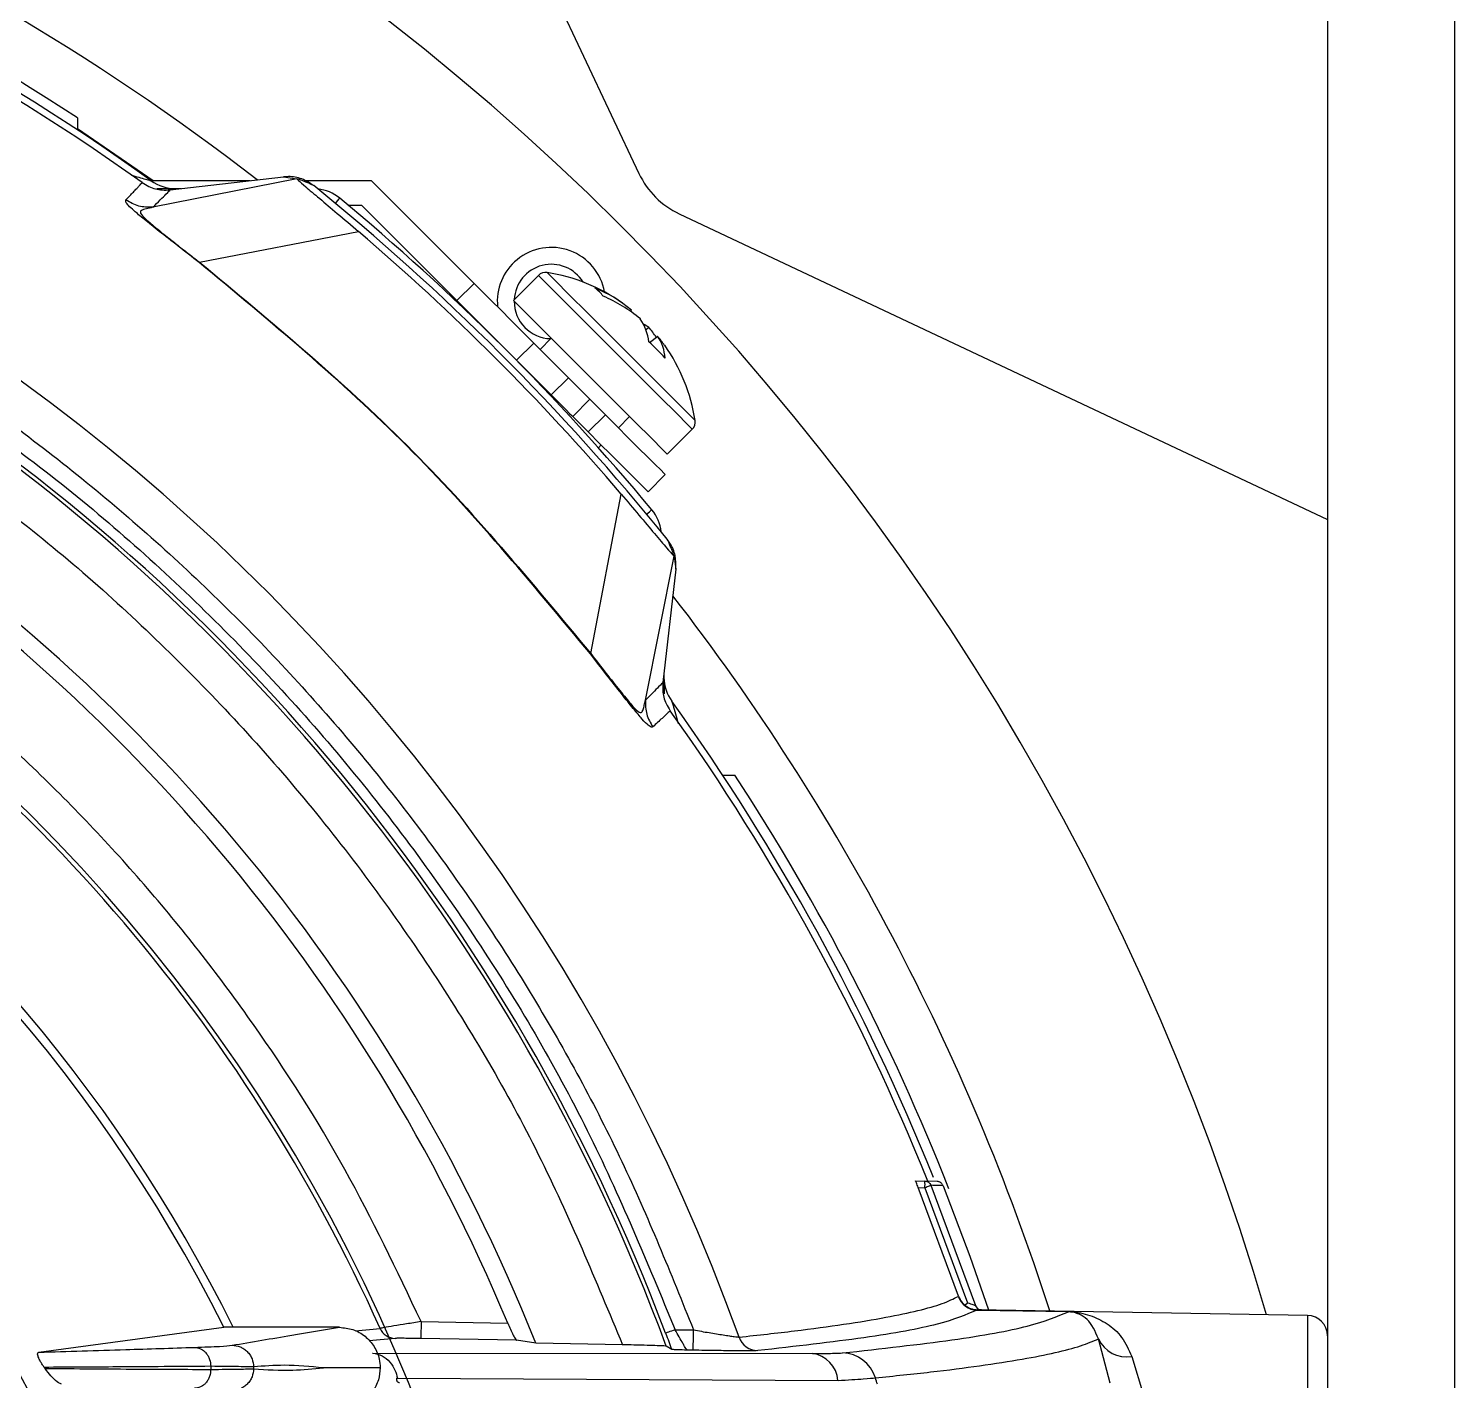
# Model space of a CAD drawing. Extents: x 17.1 to 113.1, y 3.8 to 84.5.
# Drawn here: x 108.75 to 110.861, y 36.811 to 38.812 of the extents above; entities that cross this region are included whole.
import ezdxf

# ---------------------------------------------------------------- set-up
doc = ezdxf.new("R2010")
doc.units = 0
doc.header["$MEASUREMENT"] = 0
doc.layers.add('OBJECT', color=7, linetype='CONTINUOUS')

msp = doc.modelspace()

# ---------------------------------------------------------------- linework, layer by layer
at = {"layer": 'OBJECT'}
for p, q in [((110.6727, 44.0365), (110.6727, 35.0639)), ((109.1914, 39.5769), (109.6536, 38.5971)), ((110.8607, 39.0415), (110.8607, 35.0639)), ((108.8227, 38.6793), (108.8227, 38.6613)), ((108.9343, 38.5864), (108.8227, 38.6634)), ((109.147, 38.5894), (108.9339, 38.547)), ((109.0782, 38.5864), (108.9343, 38.5864)), ((108.9599, 38.5728), (109.1276, 38.592)), ((109.1276, 38.592), (109.147, 38.5894)), ((109.2576, 38.5864), (109.1591, 38.5864)), ((109.2576, 38.5864), (109.4096, 38.4344)), ((108.9401, 38.5747), (108.9761, 38.5747)), ((108.9339, 38.547), (108.9339, 38.547)), ((109.2228, 38.5504), (109.2427, 38.5504)), ((109.2427, 38.5504), (109.3841, 38.4089)), ((109.7133, 38.5373), (110.6727, 38.0848)), ((109.0029, 38.4659), (109.2385, 38.5112)), ((109.0029, 38.4659), (109.0025, 38.4654)), ((109.5048, 38.4462), (109.4678, 38.4092)), ((109.3841, 38.4089), (109.4096, 38.4344)), ((109.4725, 38.3206), (109.3841, 38.4089)), ((109.641, 38.3931), (109.6425, 38.395)), ((109.5237, 38.3534), (109.5072, 38.3368)), ((109.6681, 38.3693), (109.664, 38.3655)), ((109.6694, 38.3469), (109.6813, 38.3562)), ((109.498, 38.346), (109.4725, 38.3206)), ((109.498, 38.346), (109.5492, 38.2948)), ((109.5238, 38.2693), (109.4725, 38.3206)), ((109.4817, 38.3114), (109.4815, 38.3112)), ((109.5492, 38.2948), (109.5238, 38.2693)), ((109.5556, 38.2375), (109.581, 38.2629)), ((109.581, 38.2629), (109.604, 38.2399)), ((109.5786, 38.2145), (109.5556, 38.2375)), ((109.5786, 38.2145), (109.604, 38.2399)), ((109.6231, 38.2209), (109.6397, 38.2374)), ((109.6955, 38.1815), (109.7325, 38.2185)), ((109.5935, 38.1913), (109.5977, 38.1954)), ((109.6924, 38.1516), (109.667, 38.1261)), ((109.5821, 37.8867), (109.6274, 38.1223)), ((109.6632, 37.8177), (109.7056, 38.0308)), ((109.7056, 38.0308), (109.7082, 38.0114)), ((109.7082, 38.0114), (109.6891, 37.8437)), ((109.6905, 37.8562), (109.691, 37.827)), ((109.7775, 37.7065), (109.7955, 37.7065)), ((110.063, 37.1065), (110.0768, 37.106)), ((110.0948, 37.1054), (110.0768, 37.106)), ((110.1265, 36.9358), (110.0668, 37.0963)), ((110.0668, 37.0963), (110.0768, 37.096)), ((110.0768, 37.096), (110.14, 36.9257)), ((110.0858, 37.0997), (110.1515, 36.922)), ((110.0887, 37.0996), (110.0858, 37.0997)), ((110.1008, 37.0992), (110.0887, 37.0996)), ((110.1037, 37.0991), (110.1008, 37.0992)), ((110.1261, 36.9353), (110.1265, 36.9358)), ((110.1261, 36.9353), (110.1261, 36.9353)), ((110.1359, 36.9223), (110.14, 36.9257)), ((109.3311, 36.8979), (109.4594, 36.8956)), ((110.6432, 36.907), (110.1539, 36.9155)), ((110.1539, 36.915), (110.154, 36.9151)), ((110.2894, 36.9126), (110.1539, 36.915)), ((110.1543, 36.9155), (110.154, 36.9151)), ((110.154, 36.9151), (110.2894, 36.9127)), ((110.6432, 36.907), (110.6432, 36.7868)), ((108.7652, 36.8526), (109.0389, 36.8895)), ((109.2101, 36.8895), (109.0389, 36.8895)), ((109.2333, 36.8844), (109.2704, 36.8879)), ((109.707, 36.886), (109.7344, 36.8856)), ((109.2926, 36.8731), (109.254, 36.8695)), ((109.4722, 36.8704), (109.3307, 36.8729)), ((109.5009, 36.8658), (109.4722, 36.8704)), ((109.6292, 36.8636), (109.5009, 36.8658)), ((109.7021, 36.8567), (109.694, 36.8616)), ((109.7339, 36.8556), (109.7247, 36.8557)), ((110.3508, 36.8066), (110.3337, 36.8725)), ((109.0198, 36.8318), (109.0198, 36.8272)), ((109.2594, 36.8514), (109.9102, 36.8508)), ((110.383, 36.8464), (110.4004, 36.7893)), ((109.0831, 36.8309), (109.0831, 36.828)), ((109.2705, 36.8296), (109.2705, 36.8294)), ((109.2963, 36.8144), (109.9482, 36.8108))]:
    msp.add_line(p, q, dxfattribs=at)
at = {"layer": 'OBJECT', "flags": 128}
for points in [[(109.2044, 38.5527), (109.2079, 38.5569), (109.21, 38.5595), (109.2108, 38.5604)], [(109.5048, 38.4462), (109.5054, 38.4457), (109.5138, 38.4373), (109.5314, 38.4196), (109.5569, 38.3942), (109.5878, 38.3633), (109.6215, 38.3296), (109.6549, 38.2962), (109.6851, 38.266), (109.7094, 38.2417), (109.7256, 38.2254), (109.7324, 38.2187), (109.7325, 38.2185)], [(109.5177, 38.4504), (109.5191, 38.4491), (109.5298, 38.4384), (109.55, 38.4182), (109.5777, 38.3905), (109.6103, 38.3579), (109.6446, 38.3236), (109.6772, 38.291), (109.7048, 38.2634), (109.7249, 38.2433), (109.7354, 38.2328), (109.7367, 38.2315)], [(109.4096, 38.4344), (109.4113, 38.4327), (109.4163, 38.4277), (109.4245, 38.4195), (109.4355, 38.4085), (109.4489, 38.3951), (109.4641, 38.3798), (109.4807, 38.3633), (109.498, 38.346)], [(109.4678, 38.4092), (109.4684, 38.4087), (109.4768, 38.4003), (109.4944, 38.3826), (109.5199, 38.3572), (109.5508, 38.3263), (109.5845, 38.2926), (109.6179, 38.2592), (109.6481, 38.229), (109.6724, 38.2047), (109.6886, 38.1884), (109.6954, 38.1817), (109.6955, 38.1815)], [(109.5492, 38.2948), (109.5504, 38.2935), (109.5539, 38.2901), (109.559, 38.2849), (109.5651, 38.2788), (109.5712, 38.2728), (109.5764, 38.2676), (109.5798, 38.2641), (109.581, 38.2629)], [(109.5238, 38.2693), (109.525, 38.2681), (109.5284, 38.2646), (109.5336, 38.2595), (109.5397, 38.2534), (109.5458, 38.2473), (109.5509, 38.2421), (109.5544, 38.2387), (109.5556, 38.2375)], [(109.604, 38.2399), (109.6213, 38.2227), (109.6378, 38.2061), (109.6531, 38.1908), (109.6665, 38.1774), (109.6775, 38.1665), (109.6857, 38.1583), (109.6907, 38.1533), (109.6924, 38.1516)], [(109.667, 38.1261), (109.6653, 38.1278), (109.6602, 38.1328), (109.6521, 38.141), (109.6411, 38.152), (109.6277, 38.1654), (109.6124, 38.1807), (109.5958, 38.1972), (109.5786, 38.2145)], [(109.6649, 38.093), (109.6691, 38.0964), (109.6717, 38.0986), (109.6726, 38.0994)], [(110.1037, 37.0991), (110.1433, 36.9949), (110.171, 36.9152)], [(109.3311, 36.8979), (109.3311, 36.893), (109.331, 36.8884), (109.3309, 36.8841), (109.3308, 36.8803), (109.3308, 36.8772), (109.3307, 36.8749), (109.3307, 36.8734), (109.3307, 36.8729)], [(109.707, 36.886), (109.7043, 36.885), (109.7017, 36.884), (109.6993, 36.8831), (109.6972, 36.8823), (109.6954, 36.8817), (109.6941, 36.8812), (109.6933, 36.8809), (109.693, 36.8808)], [(109.7339, 36.8556), (109.7339, 36.8562), (109.7339, 36.858), (109.734, 36.8608), (109.734, 36.8645), (109.7341, 36.869), (109.7342, 36.8742), (109.7343, 36.8798), (109.7344, 36.8856)]]:
    msp.add_lwpolyline(points, dxfattribs=at)
at = {"layer": 'OBJECT'}
for centre, radius, start, end in [((106.9727, 35.8565), 3.76, 16.2407, 79.9678), ((106.9727, 35.8565), 3.4547, 52.2351, 82.3483), ((106.9727, 35.8565), 3.375, 56.7599, 86.7016), ((106.9727, 35.8565), 3.36, 54.3364, 86.658), ((106.9727, 35.8565), 3.35, 54.4956, 86.4858), ((106.9727, 35.8565), 3.0068, 19.7991, 86.1975), ((108.9678, 38.6367), 0.062, 234.3364, 269.981), ((109.7666, 38.6504), 0.125, 205.2532, 244.7468), ((106.9727, 35.8565), 3.5, 38.9328, 51.0672), ((109.1712, 38.5126), 0.062, 50.3849, 83.6603), ((106.9727, 35.8565), 3.51, 39.7171, 50.3849), ((106.9727, 35.8565), 3.4902, 40.4808, 49.5192), ((109.5239, 38.4077), 0.08, 10.0959, 129.4345), ((109.5239, 38.4077), 0.08, 129.4345, 185.805), ((109.5239, 38.4077), 0.055, 31.3845, 177.214), ((109.5154, 38.4356), 0.015, 81.1668, 135), ((109.4775, 38.1912), 0.2624, 54.7075, 81.1668), ((109.5096, 38.2366), 0.2067, 50.0007, 67.6092), ((109.548, 38.3751), 0.0664, 37.4935, 52.5072), ((109.5154, 38.2144), 0.2184, 50.0605, 67.0335), ((109.5239, 38.4077), 0.055, 179.5679, 269.0849), ((106.9727, 35.8565), 2.5253, 210.4122, 85.5186), ((109.5922, 38.3389), 0.0765, 6.6896, 34.0957), ((109.6318, 38.3181), 0.0628, 54.6471, 62.9648), ((109.5046, 38.232), 0.2136, 35.0805, 40.0275), ((109.6282, 38.3202), 0.0641, 3.2959, 34.1679), ((109.5229, 38.2233), 0.2067, 35.2962, 40.0045), ((106.9727, 35.8565), 2.9067, 20.6331, 58.5533), ((109.5021, 38.1577), 0.2525, 41.1547, 48.8453), ((109.4775, 38.1912), 0.2624, 8.8332, 35.2925), ((106.9727, 35.8565), 2.901, 20.2713, 58.3816), ((109.7219, 38.2292), 0.015, 315, 8.8332), ((106.9727, 35.8565), 2.31, 26.5633, 153.4367), ((106.9727, 35.8565), 2.3227, 26.4068, 84.81), ((106.9727, 35.8565), 2.7223, 21.7629, 58.2428), ((106.9727, 35.8565), 2.6951, 22.6787, 57.7416), ((109.6249, 38.0597), 0.062, 6.4417, 39.7171), ((106.9727, 35.8565), 2.5186, 24.1756, 57.6208), ((106.9727, 35.8565), 3.4547, 17.8189, 37.7649), ((109.7526, 37.8521), 0.062, 181, 215.6734), ((106.9727, 35.8565), 3.36, 21.9256, 35.6734), ((106.9727, 35.8565), 3.35, 21.8973, 35.5044), ((106.9727, 35.8565), 3.375, 21.519, 33.2401), ((106.9727, 35.8565), 2.0098, 315.4001, 44.5999), ((106.9727, 35.8565), 1.8907, 318.3698, 41.6302), ((110.0051, 37.101), 0.0719, 356.0152, 3.9848), ((106.9727, 35.8565), 1.8831, 318.6329, 41.3671), ((110.1545, 36.945), 0.03, 198.8901, 268.9767), ((110.1545, 36.9451), 0.03, 198.9895, 268.9948), ((110.1609, 36.9252), 0.00997, 198.5647, 256.7242), ((110.2913, 36.9127), 0.00191, 178.8578, 181.1422), ((110.6427, 36.877), 0.03, 0, 89), ((109.2931, 36.8979), 0.0248, 203.7451, 268.7644), ((109.8299, 36.8849), 0.0299, 199.4698, 268.773), ((110.3751, 36.8911), 0.0454, 204.146, 280.0644), ((109.904, 36.807), 0.0443, 4.9812, 81.9458), ((109.9536, 36.7993), 0.0523, 17.2326, 88.7605), ((106.9727, 35.8565), 3.1787, 17.364, 17.5454)]:
    msp.add_arc(centre, radius, start, end, dxfattribs=at)
msp.add_ellipse((107.3434, 35.8565), major_axis=(1.7429, 0), ratio=0.977124, start_param=0.607532, end_param=0.60866, dxfattribs=at)
for points, knots in [([(107.1749, 38.7967), (107.2649, 38.7881), (107.4463, 38.7708), (107.7161, 38.7126), (107.984, 38.6296), (108.2463, 38.5194), (108.4994, 38.3829), (108.7388, 38.2217), (108.9614, 38.038), (109.1641, 37.8341), (109.3443, 37.6139), (109.5, 37.3806), (109.6324, 37.1385), (109.7006, 36.9694), (109.7344, 36.8856)], [0, 0, 0, 0, 0.0803207, 0.16194, 0.244772, 0.3293776, 0.4144874, 0.5, 0.5855181, 0.670628, 0.755228, 0.8380655, 0.919682, 1, 1, 1, 1]), ([(108.8942, 38.5579), (108.8961, 38.5599), (108.9002, 38.5642), (108.9056, 38.57), (108.9103, 38.5751), (108.9139, 38.579), (108.9164, 38.5817), (108.918, 38.5833), (108.9182, 38.5835), (108.9183, 38.5836)], [0, 0, 0, 0, 0.1241053, 0.2632119, 0.41732, 0.5714285, 0.7142858, 0.857143, 1, 1, 1, 1]), ([(108.9022, 38.5945), (108.903, 38.5943), (108.9118, 38.5919), (108.9223, 38.589), (108.93, 38.5868), (108.9316, 38.5863), (108.9316, 38.5863), (108.9317, 38.5863)], [0, 0, 0, 0, 0.057498, 0.618638, 0.807328, 0.96782, 1, 1, 1, 1]), ([(108.9183, 38.5836), (108.9215, 38.5816), (108.9305, 38.5759), (108.9451, 38.5721), (108.9559, 38.5726), (108.9599, 38.5728)], [0, 0, 0, 0, 0.263884, 0.723096, 1, 1, 1, 1]), ([(109.1721, 38.5791), (109.1665, 38.5828), (109.1551, 38.5902), (109.139, 38.5929), (109.13, 38.5922), (109.1276, 38.592)], [0, 0, 0, 0, 0.425023, 0.850044, 1, 1, 1, 1]), ([(109.147, 38.5894), (109.1471, 38.5893), (109.1472, 38.589), (109.15, 38.5862), (109.1594, 38.5781), (109.1796, 38.561), (109.2071, 38.5379), (109.2277, 38.5203), (109.2385, 38.5112)], [0, 0, 0, 0, 0.061294, 0.157978, 0.353025, 0.568965, 0.775601, 1, 1, 1, 1]), ([(109.1721, 38.5791), (109.1719, 38.5792), (109.1714, 38.5795), (109.1677, 38.5813), (109.1622, 38.5837), (109.1553, 38.5866), (109.1498, 38.5885), (109.147, 38.5894)], [0, 0, 0, 0, 0.187145, 0.391348, 0.595125, 0.793954, 1, 1, 1, 1]), ([(108.9339, 38.547), (108.9415, 38.5545), (108.9566, 38.5696), (108.9588, 38.5718), (108.9599, 38.5728)], [0, 0, 0, 0, 0.500002, 1, 1, 1, 1]), ([(109.0025, 38.4654), (108.992, 38.4735), (108.9711, 38.4898), (108.9429, 38.5119), (108.92, 38.5301), (108.9003, 38.5467), (108.8931, 38.555), (108.8938, 38.5569), (108.8942, 38.5579)], [0, 0, 0, 0, 0.125023, 0.25026, 0.372599, 0.500558, 0.750171, 1, 1, 1, 1]), ([(108.9339, 38.547), (108.9268, 38.547), (108.9126, 38.5472), (108.9003, 38.5543), (108.8942, 38.5579)], [0, 0, 0, 0, 0.499997, 1, 1, 1, 1]), ([(108.9339, 38.547), (108.9307, 38.5463), (108.9242, 38.5449), (108.916, 38.5426), (108.9143, 38.5383), (108.924, 38.5288), (108.9358, 38.5189), (108.9464, 38.5103), (108.9593, 38.5), (108.9735, 38.4888), (108.9886, 38.477), (108.9986, 38.4693), (109.0029, 38.4659)], [0, 0, 0, 0, 0.167654, 0.336418, 0.499288, 0.624454, 0.681335, 0.749951, 0.805261, 0.875044, 0.945879, 1, 1, 1, 1]), ([(109.5816, 37.8862), (109.494, 37.9918), (109.319, 38.2028), (109.108, 38.3778), (109.0025, 38.4654)], [0, 0, 0, 0, 0.5000027, 1, 1, 1, 1]), ([(109.0029, 38.4659), (109.1084, 38.3784), (109.3195, 38.2034), (109.4946, 37.9923), (109.5821, 37.8867)], [0, 0, 0, 0, 0.499778, 1, 1, 1, 1]), ([(108.4838, 38.3571), (108.5741, 38.2985), (108.7552, 38.181), (109.001, 37.9673), (109.2241, 37.7286), (109.4181, 37.4656), (109.5834, 37.185), (109.6659, 36.9854), (109.707, 36.886)], [0, 0, 0, 0, 0.165461, 0.332207, 0.5, 0.667784, 0.834534, 1, 1, 1, 1]), ([(108.4649, 38.2741), (108.5506, 38.2174), (108.7227, 38.1036), (108.9562, 37.8979), (109.1682, 37.6689), (109.353, 37.4172), (109.5107, 37.149), (109.5898, 36.9585), (109.6292, 36.8636)], [0, 0, 0, 0, 0.165503, 0.332246, 0.5, 0.667744, 0.834492, 1, 1, 1, 1]), ([(109.6274, 38.1223), (109.6363, 38.1119), (109.654, 38.091), (109.6777, 38.0628), (109.6953, 38.042), (109.7041, 38.0319), (109.7052, 38.0311), (109.7056, 38.0308)], [0, 0, 0, 0, 0.217935, 0.435233, 0.661573, 0.868603, 1, 1, 1, 1]), ([(109.7056, 38.0308), (109.7047, 38.0336), (109.7028, 38.0391), (109.6999, 38.046), (109.6975, 38.0515), (109.6957, 38.0552), (109.6954, 38.0557), (109.6953, 38.0559)], [0, 0, 0, 0, 0.206023, 0.404822, 0.608638, 0.812834, 1, 1, 1, 1]), ([(109.7082, 38.0114), (109.7083, 38.0182), (109.7085, 38.0317), (109.7021, 38.0467), (109.6967, 38.054), (109.6953, 38.0559)], [0, 0, 0, 0, 0.425021, 0.850043, 1, 1, 1, 1]), ([(109.3311, 36.8979), (109.295, 36.9738), (109.2226, 37.1261), (109.0858, 37.3403), (108.9296, 37.5416), (108.7537, 37.7259), (108.5623, 37.8929), (108.4224, 37.9872), (108.3526, 38.0342)], [0, 0, 0, 0, 0.165725, 0.33245, 0.5, 0.667537, 0.834269, 1, 1, 1, 1]), ([(109.5821, 37.8867), (109.582, 37.8866), (109.5817, 37.8864), (109.5816, 37.8863), (109.5816, 37.8862)], [0, 0, 0, 0, 0.499999, 1, 1, 1, 1]), ([(109.6741, 37.778), (109.6735, 37.7777), (109.6723, 37.7771), (109.668, 37.7796), (109.66, 37.7874), (109.6463, 37.8038), (109.6281, 37.8266), (109.606, 37.8548), (109.5897, 37.8758), (109.5816, 37.8862)], [0, 0, 0, 0, 0.175155, 0.335953, 0.499736, 0.628069, 0.749937, 0.875048, 1, 1, 1, 1]), ([(109.5821, 37.8867), (109.5898, 37.8769), (109.6051, 37.8572), (109.6259, 37.8308), (109.6425, 37.8105), (109.6534, 37.7991), (109.6581, 37.7989), (109.6602, 37.8048), (109.6616, 37.8106), (109.6626, 37.8149), (109.663, 37.8168), (109.6632, 37.8177)], [0, 0, 0, 0, 0.123067, 0.246585, 0.369053, 0.491538, 0.630311, 0.772463, 0.899411, 0.955665, 1, 1, 1, 1]), ([(109.6891, 37.8437), (109.688, 37.8426), (109.6858, 37.8404), (109.6707, 37.8252), (109.6632, 37.8177)], [0, 0, 0, 0, 0.499998, 1, 1, 1, 1]), ([(109.6891, 37.8437), (109.6889, 37.8398), (109.6883, 37.8293), (109.692, 37.8146), (109.6977, 37.8055), (109.6998, 37.802)], [0, 0, 0, 0, 0.263884, 0.723099, 1, 1, 1, 1]), ([(109.6632, 37.8177), (109.6632, 37.8106), (109.6634, 37.7964), (109.6705, 37.7841), (109.6741, 37.778)], [0, 0, 0, 0, 0.500005, 1, 1, 1, 1]), ([(109.7022, 37.8159), (109.7023, 37.8156), (109.7025, 37.8149), (109.7043, 37.8087), (109.7074, 37.7981), (109.7104, 37.7878), (109.7118, 37.7827)], [0, 0, 0, 0, 0.15332, 0.344035, 0.670083, 1, 1, 1, 1]), ([(109.6998, 37.802), (109.6997, 37.8019), (109.6994, 37.8017), (109.6972, 37.7996), (109.6935, 37.7961), (109.6882, 37.7912), (109.6816, 37.7851), (109.6765, 37.7803), (109.6741, 37.778)], [0, 0, 0, 0, 0.166677, 0.333344, 0.500001, 0.687097, 0.853763, 1, 1, 1, 1]), ([(110.0668, 37.0963), (110.0664, 37.0976), (110.0654, 37.1), (110.0642, 37.1032), (110.0633, 37.1054), (110.063, 37.1064), (110.063, 37.1064), (110.063, 37.1065)], [0, 0, 0, 0, 0.2388534, 0.4782296, 0.7026039, 0.9063447, 1, 1, 1, 1]), ([(110.0768, 37.106), (110.0778, 37.1059), (110.0797, 37.1056), (110.0823, 37.1043), (110.0845, 37.1023), (110.0853, 37.1006), (110.0858, 37.0997)], [0, 0, 0, 0, 0.25001, 0.500033, 0.750032, 1, 1, 1, 1]), ([(110.0858, 37.0997), (110.0857, 37.0997), (110.0856, 37.0996), (110.0847, 37.0992), (110.083, 37.0985), (110.0803, 37.0974), (110.078, 37.0964), (110.0768, 37.096)], [0, 0, 0, 0, 0.16608, 0.305028, 0.500801, 0.759547, 1, 1, 1, 1]), ([(110.1037, 37.0991), (110.1035, 37.0996), (110.103, 37.1006), (110.102, 37.1019), (110.1008, 37.1031), (110.0995, 37.1041), (110.098, 37.1048), (110.0964, 37.1052), (110.0953, 37.1053), (110.0948, 37.1054)], [0, 0, 0, 0, 0.143841, 0.287689, 0.431522, 0.575355, 0.719217, 0.857744, 1, 1, 1, 1]), ([(109.8017, 36.8749), (109.8299, 36.878), (109.8871, 36.8843), (109.9593, 36.894), (110.0203, 36.9041), (110.0684, 36.9143), (110.105, 36.9246), (110.119, 36.9317), (110.1261, 36.9353)], [0, 0, 0, 0, 0.160856, 0.327546, 0.500076, 0.664567, 0.831207, 1, 1, 1, 1]), ([(110.1265, 36.9358), (110.128, 36.9325), (110.1303, 36.9273), (110.1345, 36.9236), (110.1359, 36.9223)], [0, 0, 0, 0, 0.649626, 1, 1, 1, 1]), ([(110.1359, 36.9223), (110.1385, 36.9205), (110.1425, 36.9178), (110.1491, 36.9159), (110.1525, 36.9156), (110.1543, 36.9155)], [0, 0, 0, 0, 0.496686, 0.748884, 1, 1, 1, 1]), ([(110.14, 36.9257), (110.1414, 36.9253), (110.1442, 36.9244), (110.148, 36.9233), (110.1502, 36.9226), (110.1512, 36.9222), (110.1514, 36.9221), (110.1515, 36.922)], [0, 0, 0, 0, 0.264362, 0.520772, 0.764522, 0.882865, 1, 1, 1, 1]), ([(109.3311, 36.8979), (109.3238, 36.8967), (109.3093, 36.8945), (109.2899, 36.8914), (109.2754, 36.8889), (109.272, 36.8882), (109.2704, 36.8879)], [0, 0, 0, 0, 0.2500617, 0.4998632, 0.7592601, 1, 1, 1, 1]), ([(109.4594, 36.8956), (109.4608, 36.8925), (109.4634, 36.8864), (109.4672, 36.8783), (109.4702, 36.8727), (109.4717, 36.8706), (109.4721, 36.8704), (109.4722, 36.8704)], [0, 0, 0, 0, 0.243971, 0.488094, 0.725807, 0.945379, 1, 1, 1, 1]), ([(110.1539, 36.915), (110.1375, 36.908), (110.1045, 36.8939), (109.9963, 36.8739), (109.8849, 36.8613), (109.8293, 36.855)], [0, 0, 0, 0, 0.333358, 0.666967, 1, 1, 1, 1]), ([(109.9547, 36.8515), (110.0121, 36.8579), (110.1268, 36.8707), (110.2383, 36.8911), (110.2724, 36.9055), (110.2894, 36.9126)], [0, 0, 0, 0, 0.333112, 0.666662, 1, 1, 1, 1]), ([(110.1608, 36.9152), (110.1606, 36.9152), (110.1604, 36.9153), (110.1586, 36.9155), (110.156, 36.9155), (110.1543, 36.9155)], [0, 0, 0, 0, 0.248468, 0.500588, 1, 1, 1, 1]), ([(110.2894, 36.9127), (110.2898, 36.9127), (110.2908, 36.9127), (110.2928, 36.9126), (110.296, 36.9124), (110.301, 36.9118), (110.3096, 36.9104), (110.3257, 36.9061), (110.3469, 36.8956), (110.3697, 36.8763), (110.3785, 36.8564), (110.383, 36.8464)], [0, 0, 0, 0, 0.006485, 0.013719, 0.031593, 0.062972, 0.125806, 0.2514, 0.500146, 0.748658, 1, 1, 1, 1]), ([(110.3337, 36.8725), (110.3289, 36.8834), (110.3216, 36.8999), (110.3071, 36.9082), (110.2995, 36.911), (110.2953, 36.912), (110.2929, 36.9124), (110.2915, 36.9125), (110.2905, 36.9126), (110.2899, 36.9126), (110.2896, 36.9126), (110.2894, 36.9126), (110.2894, 36.9126)], [0, 0, 0, 0, 0.496699, 0.752031, 0.881111, 0.944765, 0.975296, 0.989234, 0.995173, 0.997684, 0.99885, 1, 1, 1, 1]), ([(109.0513, 36.8629), (109.0806, 36.8679), (109.1328, 36.8767), (109.1865, 36.8856), (109.2101, 36.8895)], [0, 0, 0, 0, 0.560008, 1, 1, 1, 1]), ([(109.2101, 36.8895), (109.217, 36.8888), (109.2306, 36.8875), (109.2488, 36.877), (109.2624, 36.8616), (109.2695, 36.8448), (109.2702, 36.8339), (109.2705, 36.8296)], [0, 0, 0, 0, 0.217203, 0.434333, 0.650165, 0.864389, 1, 1, 1, 1]), ([(109.693, 36.8808), (109.6946, 36.8765), (109.6978, 36.8681), (109.7006, 36.8605), (109.7021, 36.8567)], [0, 0, 0, 0, 0.500123, 1, 1, 1, 1]), ([(109.7247, 36.8557), (109.7246, 36.8559), (109.7243, 36.8562), (109.7231, 36.8581), (109.7212, 36.8612), (109.7181, 36.8666), (109.7133, 36.875), (109.7091, 36.8824), (109.707, 36.886)], [0, 0, 0, 0, 0.115727, 0.237004, 0.365059, 0.500934, 0.749863, 1, 1, 1, 1]), ([(109.7344, 36.8856), (109.7421, 36.8842), (109.7576, 36.8815), (109.7756, 36.8786), (109.7875, 36.8768), (109.7947, 36.8757), (109.7997, 36.8751), (109.8011, 36.875), (109.8017, 36.8749)], [0, 0, 0, 0, 0.250259, 0.499689, 0.634038, 0.76157, 0.883198, 1, 1, 1, 1]), ([(108.7652, 36.8526), (108.808, 36.854), (108.8844, 36.8563), (108.9616, 36.8587), (108.9956, 36.8598)], [0, 0, 0, 0, 0.560013, 1, 1, 1, 1]), ([(108.9956, 36.8598), (109.0094, 36.8603), (109.037, 36.8613), (109.0466, 36.8624), (109.0513, 36.8629)], [0, 0, 0, 0, 0.501105, 1, 1, 1, 1]), ([(108.9956, 36.8598), (108.9986, 36.8594), (109.0033, 36.8588), (109.0089, 36.8553), (109.0128, 36.8516), (109.0159, 36.8472), (109.019, 36.8407), (109.0195, 36.8353), (109.0198, 36.8318)], [0, 0, 0, 0, 0.239573, 0.368432, 0.5, 0.63156, 0.76042, 1, 1, 1, 1]), ([(109.0513, 36.8629), (109.0553, 36.8625), (109.0615, 36.8618), (109.0689, 36.8578), (109.0739, 36.8537), (109.078, 36.8486), (109.082, 36.8411), (109.0827, 36.8349), (109.0831, 36.8309)], [0, 0, 0, 0, 0.239485, 0.368378, 0.5, 0.631622, 0.760513, 1, 1, 1, 1]), ([(109.3307, 36.8729), (109.3262, 36.8729), (109.3173, 36.8731), (109.3053, 36.8732), (109.2978, 36.8732), (109.2938, 36.8732), (109.293, 36.8731), (109.2926, 36.8731)], [0, 0, 0, 0, 0.250374, 0.499633, 0.74924, 0.875422, 1, 1, 1, 1]), ([(109.694, 36.8616), (109.6932, 36.8617), (109.6916, 36.8619), (109.6812, 36.8623), (109.6659, 36.8628), (109.6477, 36.8632), (109.6349, 36.8635), (109.6292, 36.8636)], [0, 0, 0, 0, 0.199356, 0.398465, 0.604141, 0.823638, 1, 1, 1, 1]), ([(109.7247, 36.8557), (109.7199, 36.8559), (109.7127, 36.8561), (109.7054, 36.8564), (109.7026, 36.8566), (109.7022, 36.8566), (109.7021, 36.8567)], [0, 0, 0, 0, 0.500735, 0.749885, 0.8817, 1, 1, 1, 1]), ([(109.8293, 36.855), (109.8266, 36.8549), (109.8212, 36.8547), (109.7979, 36.8547), (109.7679, 36.855), (109.7452, 36.8554), (109.7339, 36.8556)], [0, 0, 0, 0, 0.2497037, 0.4994833, 0.7493642, 1, 1, 1, 1]), ([(110.0035, 36.8147), (110.0314, 36.8176), (110.0882, 36.8234), (110.1603, 36.8327), (110.222, 36.8422), (110.2714, 36.8521), (110.3098, 36.8621), (110.3257, 36.869), (110.3337, 36.8725)], [0, 0, 0, 0, 0.161143, 0.327799, 0.499972, 0.664532, 0.831207, 1, 1, 1, 1]), ([(108.7733, 36.8302), (108.7724, 36.8315), (108.7709, 36.8335), (108.7688, 36.8369), (108.7672, 36.8398), (108.7659, 36.8423), (108.7648, 36.8447), (108.7638, 36.8476), (108.7631, 36.8517), (108.7643, 36.8522), (108.7652, 36.8526)], [0, 0, 0, 0, 0.113364, 0.188717, 0.241998, 0.295663, 0.342489, 0.417958, 0.560438, 1, 1, 1, 1]), ([(109.0198, 36.8318), (108.9738, 36.8315), (108.8916, 36.8308), (108.8094, 36.8304), (108.7733, 36.8302)], [0, 0, 0, 0, 0.559998, 1, 1, 1, 1]), ([(109.0831, 36.8309), (109.0773, 36.831), (109.0658, 36.8313), (109.0352, 36.8316), (109.0198, 36.8318)], [0, 0, 0, 0, 0.499961, 1, 1, 1, 1]), ([(109.1866, 36.8295), (109.1672, 36.8314), (109.1328, 36.8347), (109.0983, 36.8321), (109.0831, 36.8309)], [0, 0, 0, 0, 0.560064, 1, 1, 1, 1]), ([(109.2595, 36.8514), (109.2643, 36.8505), (109.2736, 36.8489), (109.2849, 36.8389), (109.2925, 36.8271), (109.2951, 36.8184), (109.2963, 36.8144)], [0, 0, 0, 0, 0.295101, 0.569756, 0.806961, 1, 1, 1, 1]), ([(109.9102, 36.8508), (109.9213, 36.8509), (109.9436, 36.8509), (109.951, 36.8513), (109.9547, 36.8515)], [0, 0, 0, 0, 0.498689, 1, 1, 1, 1]), ([(108.7987, 36.8053), (108.796, 36.8066), (108.7919, 36.8086), (108.7835, 36.8168), (108.7775, 36.8247), (108.7744, 36.8286)], [0, 0, 0, 0, 0.472798, 0.731903, 1, 1, 1, 1]), ([(108.7744, 36.8286), (108.8202, 36.8283), (108.902, 36.8277), (108.9838, 36.8273), (109.0198, 36.8272)], [0, 0, 0, 0, 0.559997, 1, 1, 1, 1]), ([(109.0198, 36.8272), (109.0195, 36.8237), (109.019, 36.8183), (109.0159, 36.8118), (109.0128, 36.8073), (109.0089, 36.8037), (109.0033, 36.8002), (108.9986, 36.7996), (108.9956, 36.7992)], [0, 0, 0, 0, 0.239579, 0.368445, 0.500005, 0.631568, 0.760427, 1, 1, 1, 1]), ([(109.0198, 36.8272), (109.0352, 36.8273), (109.0658, 36.8277), (109.0773, 36.8279), (109.0831, 36.828)], [0, 0, 0, 0, 0.500039, 1, 1, 1, 1]), ([(109.0831, 36.828), (109.0827, 36.824), (109.082, 36.8178), (109.078, 36.8104), (109.0739, 36.8053), (109.0689, 36.8012), (109.0615, 36.7972), (109.0553, 36.7965), (109.0513, 36.7961)], [0, 0, 0, 0, 0.239486, 0.368382, 0.499999, 0.63162, 0.760515, 1, 1, 1, 1]), ([(109.0831, 36.828), (109.1024, 36.8269), (109.1369, 36.8247), (109.1714, 36.828), (109.1866, 36.8295)], [0, 0, 0, 0, 0.559937, 1, 1, 1, 1]), ([(109.2696, 36.8295), (109.2695, 36.8295), (109.2549, 36.8295), (109.2299, 36.8295), (109.2024, 36.8295), (109.1893, 36.8295), (109.1866, 36.8295), (109.1866, 36.8295)], [0, 0, 0, 0, 0.002464, 0.527441, 0.903158, 0.997088, 1, 1, 1, 1]), ([(109.2705, 36.8294), (109.2699, 36.8235), (109.2688, 36.8109), (109.2597, 36.7933), (109.2451, 36.7792), (109.2277, 36.7709), (109.2155, 36.7699), (109.2101, 36.7695)], [0, 0, 0, 0, 0.187681, 0.400357, 0.613502, 0.827951, 1, 1, 1, 1]), ([(109.2705, 36.8296), (109.2703, 36.8296), (109.27, 36.8295), (109.2697, 36.8295), (109.2696, 36.8295)], [0, 0, 0, 0, 0.559993, 1, 1, 1, 1]), ([(109.2696, 36.8295), (109.2698, 36.8295), (109.27, 36.8294), (109.2703, 36.8294), (109.2705, 36.8294)], [0, 0, 0, 0, 0.5599937, 1, 1, 1, 1]), ([(109.2963, 36.8144), (109.2959, 36.8144), (109.2954, 36.8143), (109.2949, 36.8139), (109.2946, 36.8134), (109.2945, 36.8128), (109.2945, 36.8121), (109.2947, 36.8114), (109.2951, 36.8104), (109.2959, 36.8094), (109.2969, 36.8085), (109.298, 36.808), (109.2987, 36.8079), (109.299, 36.8078)], [0, 0, 0, 0, 0.13574, 0.194591, 0.250843, 0.311563, 0.37511, 0.438068, 0.500883, 0.619799, 0.750938, 0.873701, 1, 1, 1, 1]), ([(109.9482, 36.8108), (109.9622, 36.8117), (109.9899, 36.8134), (109.999, 36.8143), (110.0035, 36.8147)], [0, 0, 0, 0, 0.506803, 1, 1, 1, 1])]:
    msp.add_open_spline(points, degree=3, knots=knots, dxfattribs=at)

doc.saveas('drawing.dxf')
